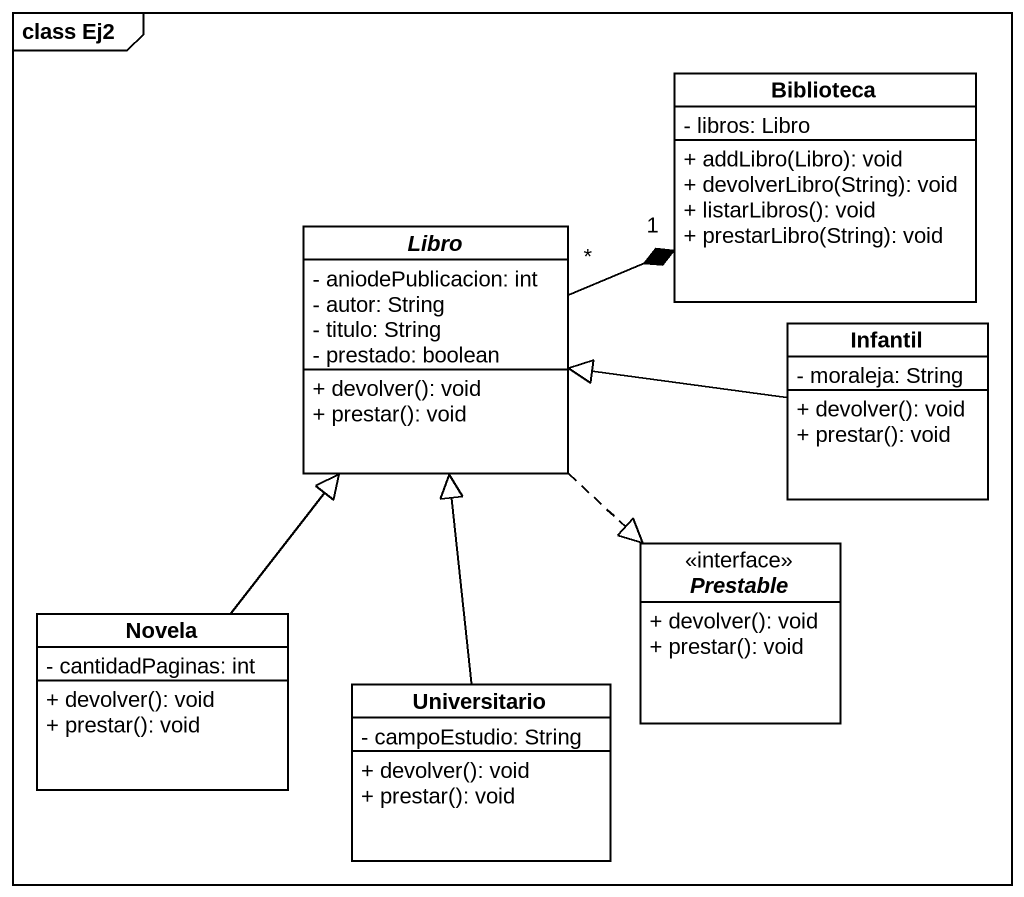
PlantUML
@startuml
mainframe class Ej2
hide circle
hide empty members
skinparam classAttributeIconSize 0
class Biblioteca {
  - libros: Libro
  + addLibro(Libro): void
  + devolverLibro(String): void
  + listarLibros(): void
  + prestarLibro(String): void
}
abstract class Libro {
  - aniodePublicacion: int
  - autor: String
  - titulo: String
  - prestado: boolean
  + devolver(): void
  + prestar(): void
}
class Infantil {
  - moraleja: String
  + devolver(): void
  + prestar(): void
}
interface Prestable <<interface>> {
  + devolver(): void
  + prestar(): void
}
class Novela {
  - cantidadPaginas: int
  + devolver(): void
  + prestar(): void
}
class Universitario {
  - campoEstudio: String
  + devolver(): void
  + prestar(): void
}
Libro "*" -right-* "1" Biblioteca
Libro ..|> Prestable
Infantil -left-|> Libro
Novela -up-|> Libro
Universitario -up-|> Libro
@enduml
